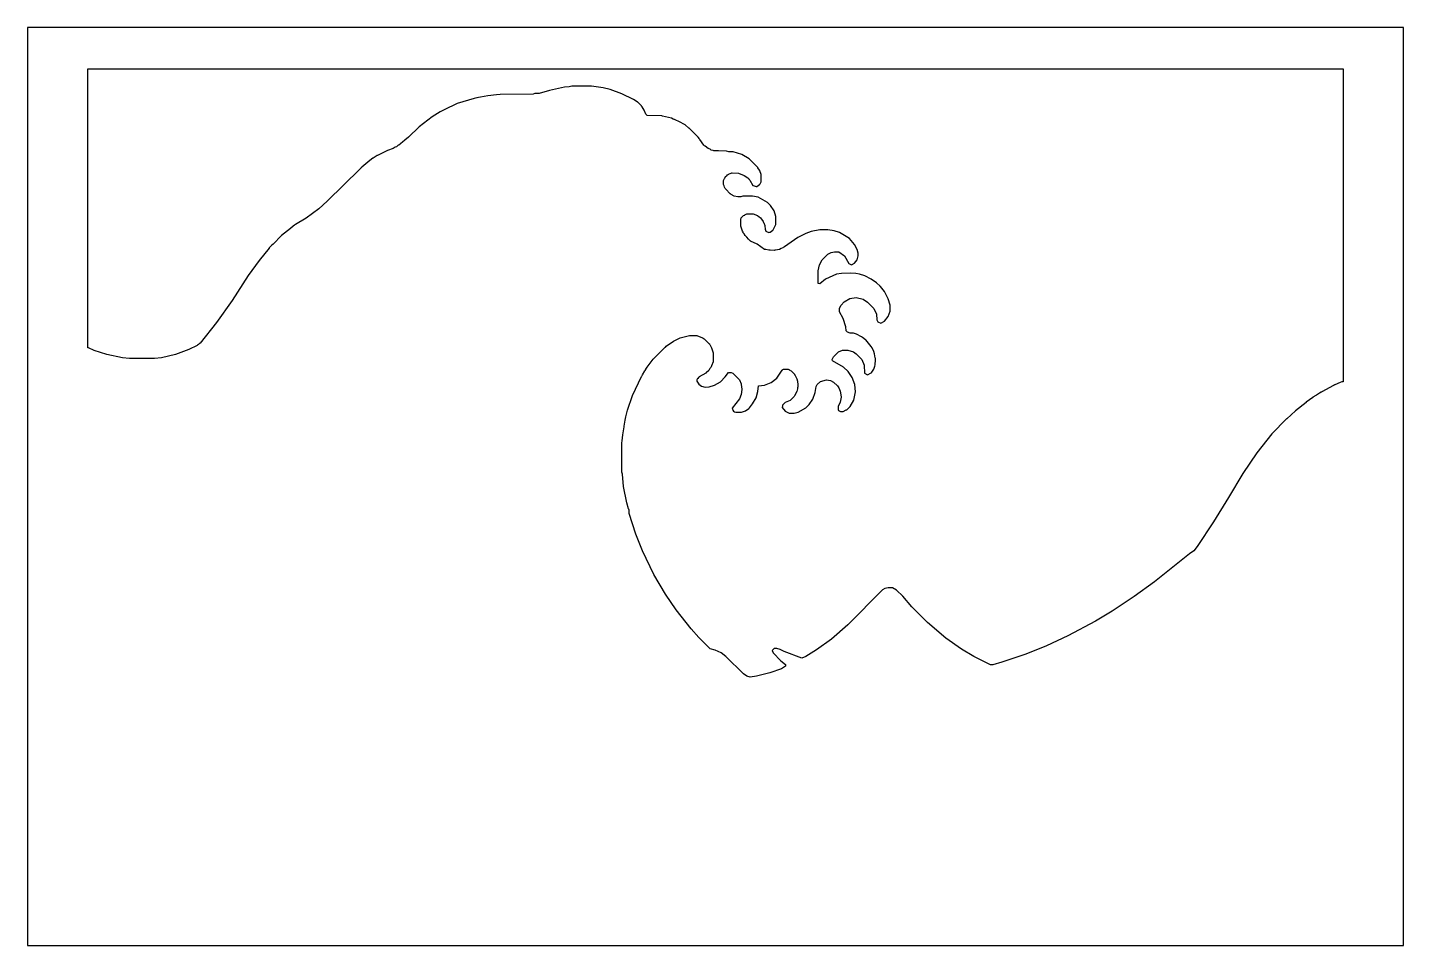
# Model space of a CAD drawing. Header units: millimetres. Extents: x 0 to 400, y 0 to 267.
import ezdxf

# ---------------------------------------------------------------- set-up
doc = ezdxf.new("R2010")
doc.units = ezdxf.units.MM
doc.layers.add('CUT', color=7, linetype='CONTINUOUS')

msp = doc.modelspace()

# ---------------------------------------------------------------- linework, layer by layer
at = {"layer": 'CUT'}
for points in [[(400, 266.8), (0, 266.8), (0, 0), (400, 0)], [(382.47, 163.83), (382.12, 163.84), (381.6, 163.62), (381.59, 163.62), (381.57, 163.61), (381.56, 163.6), (380.05, 162.94), (380.03, 162.93), (380.01, 162.92), (379.99, 162.91), (379.88, 162.86), (379.67, 162.75), (379.59, 162.71), (379.51, 162.67), (379.42, 162.62), (376.5, 161.05), (376.18, 160.86), (376.1, 160.81), (375.57, 160.5), (374.69, 159.97), (374.62, 159.93), (374.51, 159.86), (374.5, 159.86), (373.69, 159.33), (373.68, 159.33), (373.65, 159.31), (371.75, 157.9), (371.71, 157.87), (371.7, 157.86), (371.68, 157.84), (368.58, 155.42), (368.57, 155.42), (366.06, 153.07), (366.02, 153.03), (361.75, 148.75), (357.39, 143.23), (353.28, 137.2), (349.09, 130.24), (344.8, 123.09), (340.03, 115.95), (339.02, 114.66), (337.81, 113.87), (327.66, 105.73), (321.71, 101.43), (315.27, 97.13), (310.46, 94.25), (302.38, 89.95), (296.19, 87.1), (290.19, 84.71), (283.26, 82.32), (280.59, 81.6), (279.92, 81.61), (275.12, 83.99), (271.52, 86.16), (266.94, 89.3), (261.67, 93.83), (257.06, 98.47), (254.42, 101.52), (252.65, 103.28), (251.46, 103.94), (250.23, 103.99), (249.22, 103.72), (248.58, 103.34), (238.5, 93.16), (233.72, 89.06), (229.39, 85.92), (226.26, 83.99), (225.14, 83.49), (219.99, 85.43), (218.77, 86.07), (217.83, 86.36), (217.02, 86.28), (216.52, 85.74), (216.79, 85.07), (218.99, 82.77), (220.34, 81.65), (220.37, 81.17), (219.14, 80.43), (215.75, 79.22), (211.91, 78.26), (210.08, 77.99), (209.07, 78.26), (208.12, 79), (203.02, 83.97), (201.69, 85.06), (199.94, 85.82), (198.46, 86.23), (195.11, 89.56), (192.94, 91.99), (188.57, 97.55), (185.45, 102.09), (182.09, 107.85), (178.76, 114.74), (176.84, 119.54), (174.93, 125.53), (174.88, 126.58), (174.82, 126.76), (174.82, 126.77), (174.71, 126.91), (174.21, 128.64), (173.25, 133.43), (172.98, 136.97), (172.79, 137.59), (172.78, 145.68), (172.79, 145.79), (172.79, 146.13), (172.87, 146.67), (172.87, 146.68), (172.87, 146.7), (173.02, 148.38), (173.46, 150.77), (173.46, 150.79), (173.47, 150.82), (173.49, 150.94), (173.74, 152.7), (173.98, 153.66), (174.45, 155.57), (175.88, 159.89), (178.52, 165.4), (178.57, 165.49), (178.58, 165.5), (178.59, 165.51), (178.75, 165.85), (179.5, 167.02), (179.58, 167.15), (179.62, 167.21), (179.67, 167.3), (179.97, 167.81), (180.15, 168.06), (180.43, 168.49), (181.87, 170.38), (181.95, 170.46), (185.26, 173.8), (185.43, 173.92), (185.7, 174.19), (187.81, 175.64), (189.69, 176.58), (189.73, 176.59), (192.4, 177.31), (194.42, 177.32), (194.49, 177.29), (194.55, 177.29), (196.22, 176.59), (196.37, 176.48), (196.67, 176.35), (197.03, 176), (197.2, 175.87), (197.95, 175.08), (198.03, 175), (198.06, 174.97), (198.08, 174.95), (198.21, 174.83), (198.23, 174.8), (198.23, 174.79), (198.33, 174.69), (198.84, 173.72), (199.31, 172.23), (199.31, 171.83), (199.33, 171.74), (199.3, 169.64), (198.84, 168.43), (198.7, 168.21), (198.6, 167.97), (198.41, 167.75), (198.4, 167.74), (198.03, 167.15), (197.25, 166.39), (197.24, 166.38), (197.23, 166.37), (197.2, 166.33), (197.18, 166.32), (195.29, 165.28), (195.15, 165.16), (195.14, 165.16), (195.13, 165.15), (194.85, 164.82), (194.83, 164.8), (194.8, 164.76), (194.79, 164.75), (194.64, 164.53), (194.62, 164.36), (194.61, 164.3), (194.6, 164.24), (194.6, 164.22), (194.6, 164.21), (194.62, 163.97), (195.19, 163.13), (195.19, 163.12), (195.2, 163.11), (195.97, 162.61), (197.04, 162.31), (198.17, 162.35), (199.73, 162.85), (201.45, 163.85), (202.84, 165.23), (203.75, 166.54), (204.52, 166.58), (205.04, 166.31), (206.95, 164.38), (207.42, 163.24), (207.42, 163.21), (207.43, 163.2), (207.44, 163.13), (207.44, 163.12), (207.45, 163.05), (207.46, 163.01), (207.69, 161.72), (207.68, 161.66), (207.69, 161.6), (207.43, 160.12), (206.94, 158.88), (204.85, 156.19), (204.85, 156.15), (204.94, 155.89), (205.03, 155.65), (205.04, 155.62), (205.05, 155.6), (205.27, 155.26), (205.27, 155.25), (205.5, 155.13), (205.52, 155.12), (205.54, 155.11), (205.92, 154.99), (206.4, 154.99), (207.01, 154.98), (207.28, 154.98), (207.54, 154.98), (208.74, 155.42), (209.66, 156.06), (209.67, 156.07), (209.88, 156.29), (210.79, 157.38), (211.81, 159.18), (212.33, 160.98), (212.47, 162.64), (214.21, 162.82), (216.21, 163.58), (217.83, 164.92), (219.4, 167.19), (219.54, 167.31), (219.57, 167.35), (219.59, 167.36), (219.76, 167.5), (220.19, 167.55), (220.37, 167.55), (220.39, 167.55), (220.61, 167.54), (221, 167.53), (221.02, 167.52), (221.03, 167.52), (221.13, 167.47), (221.51, 167.29), (221.56, 167.25), (221.95, 167.05), (222.68, 166.32), (222.85, 166.18), (222.88, 166.12), (222.92, 166.08), (223, 165.88), (223.01, 165.87), (223.02, 165.85), (223.03, 165.83), (223.64, 164.66), (223.85, 164), (223.88, 163.93), (223.88, 163.9), (223.88, 163.87), (223.9, 163.09), (223.89, 162.79), (223.89, 162.71), (223.89, 162.67), (223.89, 162.66), (223.9, 162.24), (223.88, 162.14), (223.87, 161.74), (223.72, 161.4), (223.64, 161.05), (222.99, 159.79), (222.98, 159.77), (222.97, 159.76), (222.96, 159.74), (222.9, 159.6), (222.88, 159.58), (222.86, 159.54), (222.09, 158.79), (221.74, 158.44), (221.72, 158.43), (221.71, 158.42), (220.23, 157.78), (219.52, 157.02), (219.49, 156.99), (219.48, 156.97), (219.47, 156.96), (219.45, 156.94), (219.43, 156.66), (219.42, 156.41), (219.42, 156.37), (219.42, 156.35), (219.42, 156.34), (219.42, 156.33), (220.24, 155.27), (221.39, 154.72), (222.89, 154.7), (224.06, 154.97), (226.29, 156.24), (227.24, 157.19), (228.3, 158.74), (229.02, 160.7), (229.31, 162.48), (229.58, 163.01), (230.53, 163.95), (232.24, 164.45), (233.42, 164.18), (234.35, 163.71), (235.45, 162.65), (235.81, 162.05), (236.28, 161.07), (236.56, 159.45), (236.55, 159.4), (236.56, 159.34), (236.28, 157.94), (235.62, 156.63), (235.62, 155.78), (235.74, 155.53), (235.76, 155.48), (235.77, 155.48), (235.77, 155.47), (236.3, 155.21), (236.48, 155.2), (237.08, 155.2), (237.99, 155.64), (238.14, 155.71), (238.15, 155.72), (239.04, 156.54), (239.06, 156.57), (239.15, 156.67), (240.2, 158.47), (240.74, 160.92), (240.48, 163.04), (239.73, 165.1), (238.54, 166.79), (237.17, 168.1), (234, 169.93), (233.94, 170.27), (234.34, 171.09), (235.78, 172.53), (236.94, 172.98), (238.5, 173.02), (240.12, 172.53), (240.9, 171.98), (242.5, 170.34), (243.2, 168.7), (243.3, 166.37), (244.22, 165.89), (245.27, 166.4), (245.32, 166.47), (245.37, 166.53), (245.45, 166.64), (245.64, 166.9), (245.65, 166.91), (245.65, 166.92), (246.01, 167.51), (246.02, 167.52), (246.03, 167.54), (246.03, 167.55), (246.31, 168.34), (246.42, 168.78), (246.47, 170.23), (246.48, 170.53), (246.48, 170.56), (246.46, 170.79), (246.45, 170.82), (246.22, 171.98), (245.99, 172.62), (245.54, 173.69), (245.51, 173.73), (245.3, 174.07), (243.66, 175.98), (243.65, 175.99), (243.63, 176.01), (242.72, 176.72), (242.46, 176.92), (242.44, 176.93), (241.01, 177.64), (240.15, 177.92), (239.11, 177.98), (238.36, 178.24), (237.95, 178.63), (237.85, 179.77), (237.12, 182.22), (236.01, 184.18), (236.02, 185.2), (236.49, 186.14), (237.41, 187.08), (239.08, 188.03), (240.89, 188.3), (242.96, 187.8), (244.21, 187.02), (246.06, 185.16), (246.77, 183.5), (246.88, 181.82), (247.21, 181.24), (248.09, 180.91), (249.1, 181.41), (250.22, 182.79), (250.73, 184.39), (250.74, 186.11), (250.74, 186.13), (250.24, 187.95), (249.44, 189.53), (249.1, 190.07), (247.94, 191.52), (247.93, 191.53), (247.92, 191.54), (247.9, 191.56), (247.88, 191.58), (246.78, 192.61), (246.77, 192.62), (245.3, 193.62), (243.39, 194.59), (241.88, 195.09), (240.79, 195.34), (239.16, 195.36), (236.62, 195.35), (235.21, 195.1), (232.01, 193.63), (230.31, 192.26), (229.85, 192.38), (229.8, 196.04), (230.28, 197.81), (231.02, 199.26), (232.68, 200.91), (233.61, 201.39), (234.59, 201.64), (235.85, 201.62), (237.52, 200.44), (238.79, 198.25), (239.53, 197.86), (240.44, 198.27), (241.16, 199.27), (241.45, 200.42), (241.44, 201.19), (241.16, 202.3), (240.44, 203.73), (238.96, 205.47), (236, 207.22), (234.48, 207.73), (232.65, 208), (230.3, 207.98), (227.79, 207.5), (226.27, 206.98), (223.9, 205.8), (220.06, 203.03), (219.69, 202.84), (219.6, 202.78), (219.08, 202.53), (218.64, 202.31), (217.45, 202.07), (217.27, 202.07), (217.26, 202.07), (217.1, 202.04), (215.92, 202.06), (215.59, 202.06), (215.56, 202.07), (215.55, 202.07), (215.54, 202.07), (215.48, 202.07), (214.6, 202.25), (214.29, 202.31), (214.28, 202.32), (214.26, 202.32), (212.14, 203.88), (210.21, 204.73), (210.16, 204.78), (210.11, 204.8), (209.6, 205.32), (209.09, 205.82), (208.97, 205.97), (208.62, 206.33), (208.43, 206.65), (208.42, 206.67), (208.41, 206.68), (208.39, 206.71), (208.09, 207.08), (208, 207.32), (207.85, 207.57), (207.37, 209.07), (207.37, 209.1), (207.36, 209.13), (207.37, 209.44), (207.37, 209.5), (207.37, 209.51), (207.36, 211.04), (207.41, 211.24), (207.42, 211.43), (207.48, 211.48), (207.51, 211.58), (208.11, 212.14), (208.48, 212.31), (208.55, 212.37), (209.12, 212.61), (209.14, 212.62), (210.95, 212.61), (211.74, 212.36), (211.96, 212.23), (212.19, 212.14), (212.65, 211.81), (212.67, 211.8), (212.68, 211.79), (212.7, 211.77), (212.94, 211.63), (212.98, 211.58), (213.13, 211.47), (213.86, 210.46), (213.98, 210.17), (214.08, 210.02), (214.32, 209.3), (214.34, 209.25), (214.34, 209.24), (214.35, 209.21), (214.4, 208.2), (214.4, 208.19), (214.66, 207.61), (214.78, 207.54), (215.49, 207.2), (215.82, 207.32), (215.83, 207.32), (215.85, 207.33), (215.86, 207.34), (216.65, 207.89), (216.66, 207.9), (216.67, 207.91), (216.68, 207.92), (216.73, 207.97), (217.52, 209.52), (217.53, 209.53), (217.53, 209.54), (217.55, 209.67), (217.55, 209.7), (217.56, 209.74), (217.58, 211.91), (217.58, 211.92), (217.06, 213.52), (215.98, 215.09), (215.07, 215.97), (212.37, 217.49), (210.74, 217.75), (208.08, 217.77), (207.95, 217.75), (207.94, 217.75), (207.92, 217.74), (207.91, 217.74), (207.35, 217.56), (206.85, 217.56), (206.79, 217.55), (206.74, 217.56), (206.53, 217.56), (205.46, 217.82), (204.56, 218.28), (204.39, 218.44), (204.3, 218.5), (202.99, 219.81), (202.94, 219.89), (202.83, 220), (202.76, 220.18), (202.61, 220.42), (202.54, 220.76), (202.53, 220.79), (202.53, 220.8), (202.52, 220.82), (202.37, 221.18), (202.37, 221.5), (202.37, 221.51), (202.35, 221.59), (202.36, 222.07), (202.36, 222.33), (202.37, 222.35), (202.37, 222.37), (202.6, 222.88), (202.72, 223.03), (202.94, 223.46), (203.26, 223.71), (203.51, 224.02), (203.83, 224.15), (203.84, 224.16), (204.02, 224.3), (204.56, 224.46), (204.76, 224.54), (204.84, 224.54), (204.88, 224.55), (206.71, 224.5), (208.35, 223.83), (209.38, 223.07), (209.56, 222.88), (209.57, 222.87), (209.58, 222.86), (209.75, 222.73), (209.82, 222.62), (210.02, 222.41), (210.87, 220.92), (210.88, 220.92), (210.88, 220.91), (210.94, 220.88), (211.78, 220.56), (211.88, 220.58), (211.95, 220.59), (211.96, 220.59), (212.03, 220.6), (212.04, 220.61), (212.75, 221.17), (212.76, 221.18), (212.78, 221.19), (212.81, 221.22), (212.96, 221.36), (212.96, 221.37), (213.28, 221.96), (213.29, 223.82), (213.29, 223.83), (213.29, 223.85), (213.28, 224.11), (212.86, 225.18), (212.85, 225.2), (212.78, 225.31), (212.33, 226.02), (212.32, 226.04), (212.31, 226.05), (212.29, 226.07), (212.02, 226.42), (212.02, 226.43), (211.76, 226.69), (211.48, 226.96), (210.72, 227.71), (209.82, 228.6), (207.61, 229.89), (205.11, 230.64), (203.86, 230.68), (203.21, 230.88), (200.87, 230.92), (200.83, 230.92), (200.81, 230.92), (200.8, 230.92), (199.61, 230.93), (199.58, 230.94), (199.51, 230.94), (199.34, 231.01), (198.76, 231.19), (198.43, 231.4), (198.42, 231.4), (197.84, 231.65), (197.04, 232.27), (197.01, 232.3), (196.99, 232.31), (196.96, 232.33), (196.78, 232.44), (196.74, 232.5), (196.73, 232.51), (196.63, 232.58), (195.45, 234.24), (195.41, 234.29), (195.35, 234.38), (195.26, 234.51), (195.01, 234.85), (194.98, 234.88), (194.95, 234.92), (193.69, 236.18), (193.37, 236.5), (192.81, 237.06), (192.59, 237.28), (192.32, 237.55), (192.28, 237.59), (191.14, 238.47), (189.38, 239.47), (189.37, 239.47), (189.33, 239.5), (189.3, 239.51), (188.43, 239.9), (188.04, 240.07), (187.97, 240.1), (187.72, 240.21), (187.25, 240.41), (184.59, 241.07), (184.58, 241.07), (184.57, 241.08), (184.56, 241.08), (184.4, 241.11), (184.35, 241.12), (184.31, 241.12), (184.26, 241.13), (180.14, 241.25), (179.74, 241.62), (179.26, 242.81), (178.65, 243.77), (178.51, 243.97), (178.49, 244), (178.25, 244.23), (177.41, 245.06), (177.38, 245.09), (177.29, 245.15), (177.27, 245.16), (177.24, 245.18), (176.17, 245.85), (176.13, 245.87), (172.79, 247.54), (169.36, 248.76), (167.39, 249.25), (163.92, 249.73), (158.41, 249.74), (158.26, 249.72), (157.49, 249.54), (156.08, 249.49), (151.7, 248.53), (148.72, 247.63), (147.51, 247.59), (146.99, 247.41), (137.36, 247.35), (136.38, 247.26), (133.8, 246.96), (131.64, 246.58), (131.1, 246.46), (130.75, 246.39), (130.63, 246.36), (129.89, 246.2), (129.87, 246.19), (129.84, 246.18), (124.94, 244.7), (121.09, 242.88), (120, 242.25), (117.63, 240.83), (117.62, 240.83), (117.61, 240.82), (113.85, 237.91), (110.75, 234.94), (109.66, 234.03), (109.02, 233.44), (108.5, 233.07), (108.46, 233.04), (108.41, 233), (108.39, 232.98), (107.96, 232.62), (107.7, 232.47), (107.25, 232.14), (106.87, 231.99), (106.86, 231.99), (106.84, 231.98), (106.31, 231.67), (104.61, 231.08), (101.74, 229.65), (101.7, 229.63), (101.66, 229.61), (101.63, 229.59), (100.47, 228.84), (100.46, 228.83), (100.43, 228.81), (100.39, 228.79), (99.49, 228.15), (99.48, 228.14), (97.18, 226.21), (97.16, 226.2), (97.15, 226.19), (97.14, 226.18), (96.89, 225.96), (96.78, 225.86), (96.76, 225.84), (96.75, 225.83), (96.67, 225.76), (87.12, 216.31), (84.7, 214.12), (81.02, 211.39), (77.86, 209.57), (77.84, 209.56), (77.64, 209.4), (77.23, 209.06), (76.44, 208.41), (76.42, 208.4), (73.87, 206.31), (71.42, 203.86), (71.07, 203.51), (70.29, 202.72), (70.29, 202.71), (67.34, 199.07), (64.18, 194.7), (59.49, 187.48), (54.97, 181.05), (50.15, 175.03), (49.93, 174.87), (49.75, 174.65), (49.34, 174.44), (49.28, 174.4), (46.91, 173.22), (43.05, 171.77), (38.95, 170.82), (36.88, 170.57), (36.77, 170.57), (29.64, 170.57), (27.57, 170.82), (23.01, 171.77), (19.41, 172.96), (17.68, 173.73), (17.53, 173.74), (17.53, 254.8), (382.47, 254.8), (382.47, 163.84)]]:
    msp.add_lwpolyline(points, close=True, dxfattribs=at)

doc.saveas('drawing.dxf')
